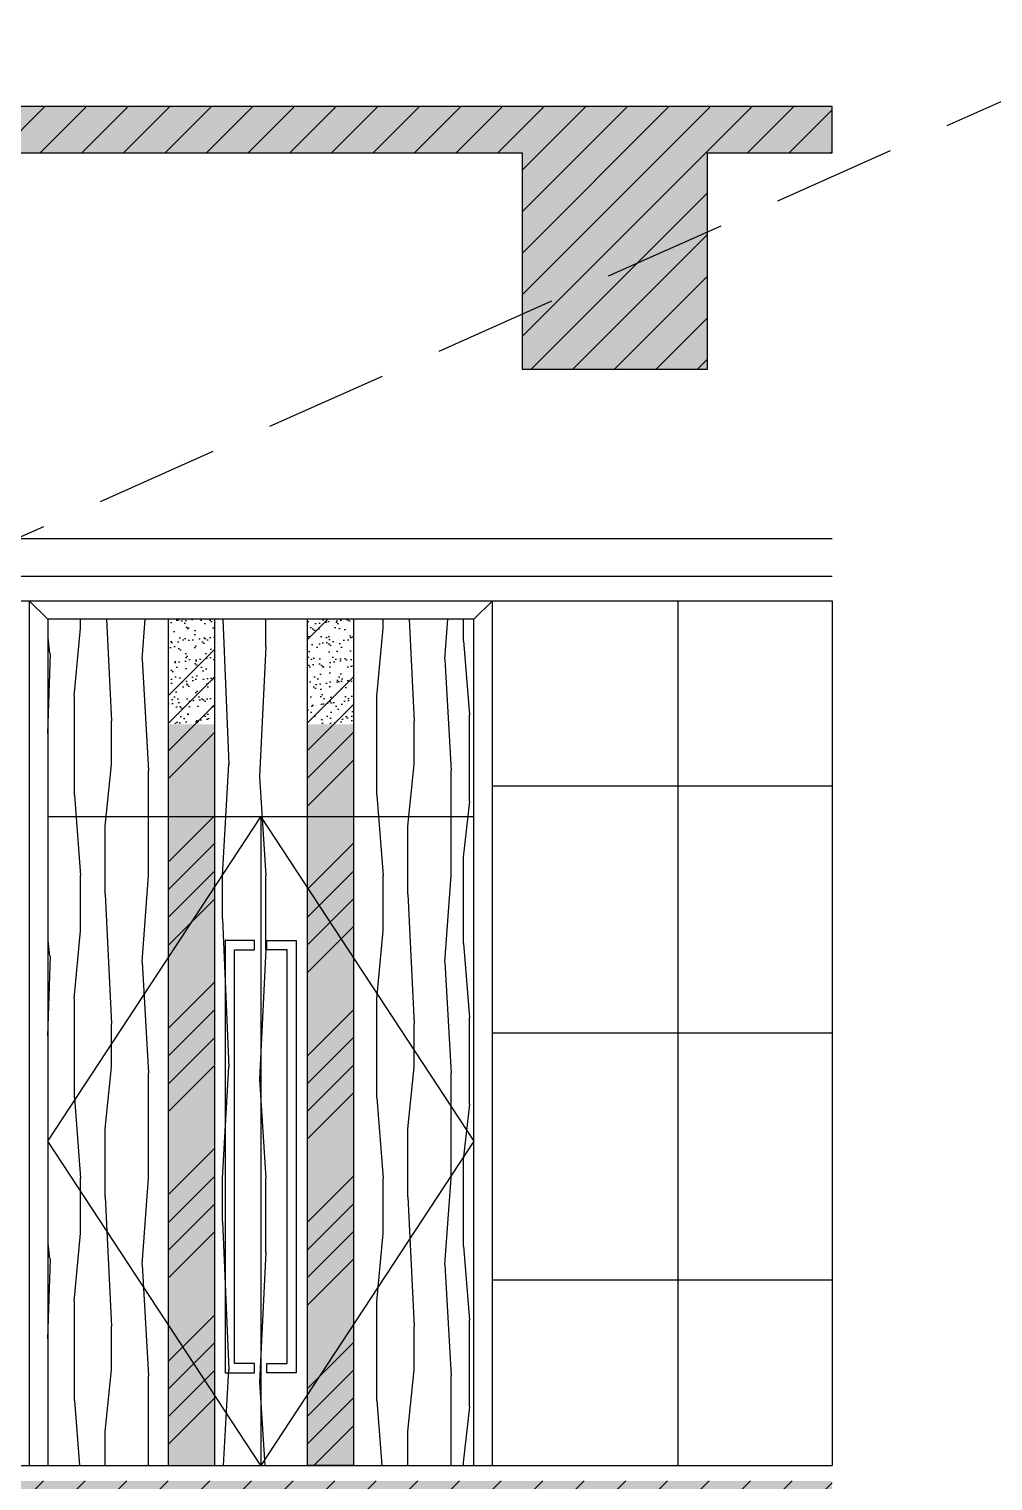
# Model space of a CAD drawing. Header units: millimetres. Extents: x 110215 to 630040, y -488650 to 141897.
# Drawn here: x 149815 to 152936, y -1815 to 2886 of the extents above; entities that cross this region are included whole.
import ezdxf
from ezdxf.xclip import XClip

# ---------------------------------------------------------------- set-up
doc = ezdxf.new("R2010")
doc.units = ezdxf.units.MM
doc.header["$LTSCALE"] = 1000
doc.header["$XCLIPFRAME"] = 0
doc.linetypes.add('_DASH', pattern=[0.6, 0.4, -0.2])
doc.linetypes.add('DOTE', pattern=[2.42, 2, -0.2, 0.02, -0.2])
for name, color, linetype in [('0-140b立面看线', 3, 'Continuous'), ('0-140c立面材料填充', 250, 'Continuous'), ('0-140d立面材料分隔', 146, 'Continuous'), ('0-140立面图剖切线', 4, 'Continuous')]:
    doc.layers.add(name, color=color, linetype=linetype)
pattern_1 = [(37.5, (481089.714, -264378.034), (-1.6000313, 48.9413237), [0, -38.608, 0, -43.18, 0, -41.275]), (7.5, (481089.714, -264378.034), (44.952328, 71.68251), [0, -20.828, 0, -34.798, 0, -13.335]), (327.5, (481058.47, -264378.034), (79.099237, 0.1437185), [0, -12.7, 0, -45.72, 0, -59.69]), (317.5, (481058.47, -264378.034), (76.355645, 22.292932), [0, -6.35, 0, -29.972, 0, -34.29])]
pattern_2 = [(45, (481089.7, -264378.03), (-269.4077, 269.4077), []), (45, (481179.5, -264378.03), (-269.4077, 269.4077), []), (45, (481269.3, -264378.03), (-269.4077, 269.4077), []), (45, (481359.12, -264378.03), (-269.4077, 269.4077), [])]

# ---------------------------------------------------------------- blocks, each defined once
blk = doc.blocks.new('dfsdsa')
h = blk.add_hatch()
h.set_pattern_fill('WD木纹1', color=250, scale=20, style=0, pattern_type=2)
h.set_pattern_definition([(90, (2478756, 95059.8), (-980, 6e-14), [140, -840]), (272.29061, (2478756, 95059.8), (980, -3e-06), [500.4, -24019.192]), (272.29061, (2478756, 96039.8), (980, -3e-06), [500.4, -24019.192]), (272.29061, (2478756, 97019.8), (980, -3e-06), [500.4, -24019.192]), (272.29061, (2478756, 97999.8), (980, -3e-06), [500.4, -24019.192]), (272.29061, (2478756, 98979.8), (980, -3e-06), [500.4, -24019.192]), (272.29061, (2478756, 99959.8), (980, -3e-06), [500.4, -24019.192]), (272.29061, (2478756, 100939.8), (980, -3e-06), [500.4, -24019.192]), (272.29061, (2478756, 101919.8), (980, -3e-06), [500.4, -24019.192]), (272.29061, (2478756, 102899.8), (980, -3e-06), [500.4, -24019.192]), (272.29061, (2478756, 103879.8), (980, -3e-06), [500.4, -24019.192]), (272.29061, (2478756, 104859.8), (980, -3e-06), [500.4, -24019.192]), (272.29061, (2478756, 105839.8), (980, -3e-06), [500.4, -24019.192]), (272.29061, (2478756, 106819.8), (980, -3e-06), [500.4, -24019.192]), (272.29061, (2478756, 107799.8), (980, -3e-06), [500.4, -24019.192]), (272.29061, (2478756, 108779.8), (980, -3e-06), [500.4, -24019.192]), (272.29061, (2478756, 109759.8), (980, -3e-06), [500.4, -24019.192]), (272.29061, (2478756, 110739.8), (980, -3e-06), [500.4, -24019.192]), (272.29061, (2478756, 111719.8), (980, -3e-06), [500.4, -24019.192]), (272.29061, (2478756, 112699.8), (980, -3e-06), [500.4, -24019.192]), (272.29061, (2478756, 113679.8), (980, -3e-06), [500.4, -24019.192]), (272.29061, (2478756, 114659.8), (980, -3e-06), [500.4, -24019.192]), (272.29061, (2478756, 115639.8), (980, -3e-06), [500.4, -24019.192]), (272.29061, (2478756, 116619.8), (980, -3e-06), [500.4, -24019.192]), (272.29061, (2478756, 117599.8), (980, -3e-06), [500.4, -24019.192]), (272.29061, (2478756, 118579.8), (980, -3e-06), [500.4, -24019.192]), (83.65981, (2478756, 94379.8), (4e-05, 8820), [181.1077, -8693.1697]), (83.65981, (2478756, 95359.8), (4e-05, 8820), [181.1077, -8693.1697]), (83.65981, (2478756, 96339.8), (4e-05, 8820), [181.1077, -8693.1697]), (83.65981, (2478756, 97319.8), (4e-05, 8820), [181.1077, -8693.1697]), (83.65981, (2478756, 98299.8), (4e-05, 8820), [181.1077, -8693.1697]), (83.65981, (2478756, 99279.8), (4e-05, 8820), [181.1077, -8693.1697]), (83.65981, (2478756, 100259.8), (4e-05, 8820), [181.1077, -8693.1697]), (83.65981, (2478756, 101239.8), (4e-05, 8820), [181.1077, -8693.1697]), (83.65981, (2478756, 102219.8), (4e-05, 8820), [181.1077, -8693.1697]), (90, (2478756, 94219.8), (-980, 6e-14), [160, -820]), (90, (2478716, 94979.8), (-980, 6e-14), [220, -760]), (274.76364, (2478716, 94979.8), (980, -5e-06), [240.832, -11559.931]), (274.76364, (2478716, 95959.8), (980, -5e-06), [240.832, -11559.931]), (274.76364, (2478716, 96939.8), (980, -5e-06), [240.832, -11559.931]), (274.76364, (2478716, 97919.8), (980, -5e-06), [240.832, -11559.931]), (274.76364, (2478716, 98899.8), (980, -5e-06), [240.832, -11559.931]), (274.76364, (2478716, 99879.8), (980, -5e-06), [240.832, -11559.931]), (274.76364, (2478716, 100859.8), (980, -5e-06), [240.832, -11559.931]), (274.76364, (2478716, 101839.8), (980, -5e-06), [240.832, -11559.931]), (274.76364, (2478716, 102819.8), (980, -5e-06), [240.832, -11559.931]), (274.76364, (2478716, 103799.8), (980, -5e-06), [240.832, -11559.931]), (274.76364, (2478716, 104779.8), (980, -5e-06), [240.832, -11559.931]), (274.76364, (2478716, 105759.8), (980, -5e-06), [240.832, -11559.931]), (90, (2478736, 94459.8), (-980, 6e-14), [280, -700]), (83.65981, (2478716, 94279.8), (4e-05, 8820), [181.1077, -8693.1697]), (83.65981, (2478716, 95259.8), (4e-05, 8820), [181.1077, -8693.1697]), (83.65981, (2478716, 96239.8), (4e-05, 8820), [181.1077, -8693.1697]), (83.65981, (2478716, 97219.8), (4e-05, 8820), [181.1077, -8693.1697]), (83.65981, (2478716, 98199.8), (4e-05, 8820), [181.1077, -8693.1697]), (83.65981, (2478716, 99179.8), (4e-05, 8820), [181.1077, -8693.1697]), (83.65981, (2478716, 100159.8), (4e-05, 8820), [181.1077, -8693.1697]), (83.65981, (2478716, 101139.8), (4e-05, 8820), [181.1077, -8693.1697]), (83.65981, (2478716, 102119.8), (4e-05, 8820), [181.1077, -8693.1697]), (90, (2478716, 94219.8), (-980, 6e-14), [60, -920]), (85.914383, (2478656, 94919.8), (6e-05, 13720), [280.7134, -13474.242]), (85.914383, (2478656, 95899.8), (6e-05, 13720), [280.7134, -13474.242]), (85.914383, (2478656, 96879.8), (6e-05, 13720), [280.7134, -13474.242]), (85.914383, (2478656, 97859.8), (6e-05, 13720), [280.7134, -13474.242]), (85.914383, (2478656, 98839.8), (6e-05, 13720), [280.7134, -13474.242]), (85.914383, (2478656, 99819.8), (6e-05, 13720), [280.7134, -13474.242]), (85.914383, (2478656, 100799.8), (6e-05, 13720), [280.7134, -13474.242]), (85.914383, (2478656, 101779.8), (6e-05, 13720), [280.7134, -13474.242]), (85.914383, (2478656, 102759.8), (6e-05, 13720), [280.7134, -13474.242]), (85.914383, (2478656, 103739.8), (6e-05, 13720), [280.7134, -13474.242]), (85.914383, (2478656, 104719.8), (6e-05, 13720), [280.7134, -13474.242]), (85.914383, (2478656, 105699.8), (6e-05, 13720), [280.7134, -13474.242]), (85.914383, (2478656, 106679.8), (6e-05, 13720), [280.7134, -13474.242]), (85.914383, (2478656, 107659.8), (6e-05, 13720), [280.7134, -13474.242]), (85.914383, (2478656, 108639.8), (6e-05, 13720), [280.7134, -13474.242]), (273.17983, (2478656, 94919.8), (980, -3e-06), [360.555, -17306.646]), (273.17983, (2478656, 95899.8), (980, -3e-06), [360.555, -17306.646]), (273.17983, (2478656, 96879.8), (980, -3e-06), [360.555, -17306.646]), (273.17983, (2478656, 97859.8), (980, -3e-06), [360.555, -17306.646]), (273.17983, (2478656, 98839.8), (980, -3e-06), [360.555, -17306.646]), (273.17983, (2478656, 99819.8), (980, -3e-06), [360.555, -17306.646]), (273.17983, (2478656, 100799.8), (980, -3e-06), [360.555, -17306.646]), (273.17983, (2478656, 101779.8), (980, -3e-06), [360.555, -17306.646]), (273.17983, (2478656, 102759.8), (980, -3e-06), [360.555, -17306.646]), (273.17983, (2478656, 103739.8), (980, -3e-06), [360.555, -17306.646]), (273.17983, (2478656, 104719.8), (980, -3e-06), [360.555, -17306.646]), (273.17983, (2478656, 105699.8), (980, -3e-06), [360.555, -17306.646]), (273.17983, (2478656, 106679.8), (980, -3e-06), [360.555, -17306.646]), (273.17983, (2478656, 107659.8), (980, -3e-06), [360.555, -17306.646]), (273.17983, (2478656, 108639.8), (980, -3e-06), [360.555, -17306.646]), (273.17983, (2478656, 109619.8), (980, -3e-06), [360.555, -17306.646]), (273.17983, (2478656, 110599.8), (980, -3e-06), [360.555, -17306.646]), (273.17983, (2478656, 111579.8), (980, -3e-06), [360.555, -17306.646]), (273.17983, (2478656, 112559.8), (980, -3e-06), [360.555, -17306.646]), (90, (2478676, 94219.8), (-980, 6e-14), [340, -640]), (87.27369, (2478856, 94779.8), (-3e-06, 20580), [420.476, -20182.844]), (87.27369, (2478856, 95759.8), (-3e-06, 20580), [420.476, -20182.844]), (87.27369, (2478856, 96739.8), (-3e-06, 20580), [420.476, -20182.844]), (87.27369, (2478856, 97719.8), (-3e-06, 20580), [420.476, -20182.844]), (87.27369, (2478856, 98699.8), (-3e-06, 20580), [420.476, -20182.844]), (87.27369, (2478856, 99679.8), (-3e-06, 20580), [420.476, -20182.844]), (87.27369, (2478856, 100659.8), (-3e-06, 20580), [420.476, -20182.844]), (87.27369, (2478856, 101639.8), (-3e-06, 20580), [420.476, -20182.844]), (87.27369, (2478856, 102619.8), (-3e-06, 20580), [420.476, -20182.844]), (87.27369, (2478856, 103599.8), (-3e-06, 20580), [420.476, -20182.844]), (87.27369, (2478856, 104579.8), (-3e-06, 20580), [420.476, -20182.844]), (87.27369, (2478856, 105559.8), (-3e-06, 20580), [420.476, -20182.844]), (87.27369, (2478856, 106539.8), (-3e-06, 20580), [420.476, -20182.844]), (87.27369, (2478856, 107519.8), (-3e-06, 20580), [420.476, -20182.844]), (87.27369, (2478856, 108499.8), (-3e-06, 20580), [420.476, -20182.844]), (87.27369, (2478856, 109479.8), (-3e-06, 20580), [420.476, -20182.844]), (87.27369, (2478856, 110459.8), (-3e-06, 20580), [420.476, -20182.844]), (87.27369, (2478856, 111439.8), (-3e-06, 20580), [420.476, -20182.844]), (87.27369, (2478856, 112419.8), (-3e-06, 20580), [420.476, -20182.844]), (87.27369, (2478856, 113399.8), (-3e-06, 20580), [420.476, -20182.844]), (87.27369, (2478856, 114379.8), (-3e-06, 20580), [420.476, -20182.844]), (90, (2478856, 94479.8), (-980, 6e-14), [300, -680]), (274.398705, (2478856, 94479.8), (980, 3e-06), [260.768, -12516.8686]), (274.398705, (2478856, 95459.8), (980, 3e-06), [260.768, -12516.8686]), (274.398705, (2478856, 96439.8), (980, 3e-06), [260.768, -12516.8686]), (274.398705, (2478856, 97419.8), (980, 3e-06), [260.768, -12516.8686]), (274.398705, (2478856, 98399.8), (980, 3e-06), [260.768, -12516.8686]), (274.398705, (2478856, 99379.8), (980, 3e-06), [260.768, -12516.8686]), (274.398705, (2478856, 100359.8), (980, 3e-06), [260.768, -12516.8686]), (274.398705, (2478856, 101339.8), (980, 3e-06), [260.768, -12516.8686]), (274.398705, (2478856, 102319.8), (980, 3e-06), [260.768, -12516.8686]), (274.398705, (2478856, 103299.8), (980, 3e-06), [260.768, -12516.8686]), (274.398705, (2478856, 104279.8), (980, 3e-06), [260.768, -12516.8686]), (274.398705, (2478856, 105259.8), (980, 3e-06), [260.768, -12516.8686]), (274.398705, (2478856, 106239.8), (980, 3e-06), [260.768, -12516.8686]), (90, (2478456, 95019.8), (-980, 6e-14), [180, -800]), (84.80557, (2478436, 94799.8), (2e-05, 10780), [220.907, -10603.5466]), (84.80557, (2478436, 95779.8), (2e-05, 10780), [220.907, -10603.5466]), (84.80557, (2478436, 96759.8), (2e-05, 10780), [220.907, -10603.5466]), (84.80557, (2478436, 97739.8), (2e-05, 10780), [220.907, -10603.5466]), (84.80557, (2478436, 98719.8), (2e-05, 10780), [220.907, -10603.5466]), (84.80557, (2478436, 99699.8), (2e-05, 10780), [220.907, -10603.5466]), (84.80557, (2478436, 100679.8), (2e-05, 10780), [220.907, -10603.5466]), (84.80557, (2478436, 101659.8), (2e-05, 10780), [220.907, -10603.5466]), (84.80557, (2478436, 102639.8), (2e-05, 10780), [220.907, -10603.5466]), (84.80557, (2478436, 103619.8), (2e-05, 10780), [220.907, -10603.5466]), (84.80557, (2478436, 104599.8), (2e-05, 10780), [220.907, -10603.5466]), (84.80557, (2478436, 105579.8), (2e-05, 10780), [220.907, -10603.5466]), (90, (2478436, 94479.8), (-980, 6e-14), [320, -660]), (274.398705, (2478436, 94479.8), (980, 3e-06), [260.768, -12516.8686]), (274.398705, (2478436, 95459.8), (980, 3e-06), [260.768, -12516.8686]), (274.398705, (2478436, 96439.8), (980, 3e-06), [260.768, -12516.8686]), (274.398705, (2478436, 97419.8), (980, 3e-06), [260.768, -12516.8686]), (274.398705, (2478436, 98399.8), (980, 3e-06), [260.768, -12516.8686]), (274.398705, (2478436, 99379.8), (980, 3e-06), [260.768, -12516.8686]), (274.398705, (2478436, 100359.8), (980, 3e-06), [260.768, -12516.8686]), (274.398705, (2478436, 101339.8), (980, 3e-06), [260.768, -12516.8686]), (274.398705, (2478436, 102319.8), (980, 3e-06), [260.768, -12516.8686]), (274.398705, (2478436, 103299.8), (980, 3e-06), [260.768, -12516.8686]), (274.398705, (2478436, 104279.8), (980, 3e-06), [260.768, -12516.8686]), (274.398705, (2478436, 105259.8), (980, 3e-06), [260.768, -12516.8686]), (274.398705, (2478436, 106239.8), (980, 3e-06), [260.768, -12516.8686]), (90, (2478916, 95059.8), (-980, 6e-14), [140, -840]), (272.385944, (2478916, 95059.8), (980, -6e-06), [480.416, -23059.991]), (272.385944, (2478916, 96039.8), (980, -6e-06), [480.416, -23059.991]), (272.385944, (2478916, 97019.8), (980, -6e-06), [480.416, -23059.991]), (272.385944, (2478916, 97999.8), (980, -6e-06), [480.416, -23059.991]), (272.385944, (2478916, 98979.8), (980, -6e-06), [480.416, -23059.991]), (272.385944, (2478916, 99959.8), (980, -6e-06), [480.416, -23059.991]), (272.385944, (2478916, 100939.8), (980, -6e-06), [480.416, -23059.991]), (272.385944, (2478916, 101919.8), (980, -6e-06), [480.416, -23059.991]), (272.385944, (2478916, 102899.8), (980, -6e-06), [480.416, -23059.991]), (272.385944, (2478916, 103879.8), (980, -6e-06), [480.416, -23059.991]), (272.385944, (2478916, 104859.8), (980, -6e-06), [480.416, -23059.991]), (272.385944, (2478916, 105839.8), (980, -6e-06), [480.416, -23059.991]), (272.385944, (2478916, 106819.8), (980, -6e-06), [480.416, -23059.991]), (272.385944, (2478916, 107799.8), (980, -6e-06), [480.416, -23059.991]), (272.385944, (2478916, 108779.8), (980, -6e-06), [480.416, -23059.991]), (272.385944, (2478916, 109759.8), (980, -6e-06), [480.416, -23059.991]), (272.385944, (2478916, 110739.8), (980, -6e-06), [480.416, -23059.991]), (272.385944, (2478916, 111719.8), (980, -6e-06), [480.416, -23059.991]), (272.385944, (2478916, 112699.8), (980, -6e-06), [480.416, -23059.991]), (272.385944, (2478916, 113679.8), (980, -6e-06), [480.416, -23059.991]), (272.385944, (2478916, 114659.8), (980, -6e-06), [480.416, -23059.991]), (272.385944, (2478916, 115639.8), (980, -6e-06), [480.416, -23059.991]), (272.385944, (2478916, 116619.8), (980, -6e-06), [480.416, -23059.991]), (272.385944, (2478916, 117599.8), (980, -6e-06), [480.416, -23059.991]), (272.385944, (2478916, 118579.8), (980, -6e-06), [480.416, -23059.991]), (86.82017, (2478916, 94219.8), (-3e-05, 17640), [360.555, -17306.646]), (86.82017, (2478916, 95199.8), (-3e-05, 17640), [360.555, -17306.646]), (86.82017, (2478916, 96179.8), (-3e-05, 17640), [360.555, -17306.646]), (86.82017, (2478916, 97159.8), (-3e-05, 17640), [360.555, -17306.646]), (86.82017, (2478916, 98139.8), (-3e-05, 17640), [360.555, -17306.646]), (86.82017, (2478916, 99119.8), (-3e-05, 17640), [360.555, -17306.646]), (86.82017, (2478916, 100099.8), (-3e-05, 17640), [360.555, -17306.646]), (86.82017, (2478916, 101079.8), (-3e-05, 17640), [360.555, -17306.646]), (86.82017, (2478916, 102059.8), (-3e-05, 17640), [360.555, -17306.646]), (86.82017, (2478916, 103039.8), (-3e-05, 17640), [360.555, -17306.646]), (86.82017, (2478916, 104019.8), (-3e-05, 17640), [360.555, -17306.646]), (86.82017, (2478916, 104999.8), (-3e-05, 17640), [360.555, -17306.646]), (86.82017, (2478916, 105979.8), (-3e-05, 17640), [360.555, -17306.646]), (86.82017, (2478916, 106959.8), (-3e-05, 17640), [360.555, -17306.646]), (86.82017, (2478916, 107939.8), (-3e-05, 17640), [360.555, -17306.646]), (86.82017, (2478916, 108919.8), (-3e-05, 17640), [360.555, -17306.646]), (86.82017, (2478916, 109899.8), (-3e-05, 17640), [360.555, -17306.646]), (86.82017, (2478916, 110879.8), (-3e-05, 17640), [360.555, -17306.646]), (86.82017, (2478916, 111859.8), (-3e-05, 17640), [360.555, -17306.646]), (90, (2479056, 94959.8), (-980, 6e-14), [240, -740]), (87.27369, (2479036, 94539.8), (-3e-06, 20580), [420.476, -20182.844]), (87.27369, (2479036, 95519.8), (-3e-06, 20580), [420.476, -20182.844]), (87.27369, (2479036, 96499.8), (-3e-06, 20580), [420.476, -20182.844]), (87.27369, (2479036, 97479.8), (-3e-06, 20580), [420.476, -20182.844]), (87.27369, (2479036, 98459.8), (-3e-06, 20580), [420.476, -20182.844]), (87.27369, (2479036, 99439.8), (-3e-06, 20580), [420.476, -20182.844]), (87.27369, (2479036, 100419.8), (-3e-06, 20580), [420.476, -20182.844]), (87.27369, (2479036, 101399.8), (-3e-06, 20580), [420.476, -20182.844]), (87.27369, (2479036, 102379.8), (-3e-06, 20580), [420.476, -20182.844]), (87.27369, (2479036, 103359.8), (-3e-06, 20580), [420.476, -20182.844]), (87.27369, (2479036, 104339.8), (-3e-06, 20580), [420.476, -20182.844]), (87.27369, (2479036, 105319.8), (-3e-06, 20580), [420.476, -20182.844]), (87.27369, (2479036, 106299.8), (-3e-06, 20580), [420.476, -20182.844]), (87.27369, (2479036, 107279.8), (-3e-06, 20580), [420.476, -20182.844]), (87.27369, (2479036, 108259.8), (-3e-06, 20580), [420.476, -20182.844]), (87.27369, (2479036, 109239.8), (-3e-06, 20580), [420.476, -20182.844]), (87.27369, (2479036, 110219.8), (-3e-06, 20580), [420.476, -20182.844]), (87.27369, (2479036, 111199.8), (-3e-06, 20580), [420.476, -20182.844]), (87.27369, (2479036, 112179.8), (-3e-06, 20580), [420.476, -20182.844]), (87.27369, (2479036, 113159.8), (-3e-06, 20580), [420.476, -20182.844]), (87.27369, (2479036, 114139.8), (-3e-06, 20580), [420.476, -20182.844]), (273.576334, (2479036, 94539.8), (980, -6e-06), [320.6244, -15389.971]), (273.576334, (2479036, 95519.8), (980, -6e-06), [320.6244, -15389.971]), (273.576334, (2479036, 96499.8), (980, -6e-06), [320.6244, -15389.971]), (273.576334, (2479036, 97479.8), (980, -6e-06), [320.6244, -15389.971]), (273.576334, (2479036, 98459.8), (980, -6e-06), [320.6244, -15389.971]), (273.576334, (2479036, 99439.8), (980, -6e-06), [320.6244, -15389.971]), (273.576334, (2479036, 100419.8), (980, -6e-06), [320.6244, -15389.971]), (273.576334, (2479036, 101399.8), (980, -6e-06), [320.6244, -15389.971]), (273.576334, (2479036, 102379.8), (980, -6e-06), [320.6244, -15389.971]), (273.576334, (2479036, 103359.8), (980, -6e-06), [320.6244, -15389.971]), (273.576334, (2479036, 104339.8), (980, -6e-06), [320.6244, -15389.971]), (273.576334, (2479036, 105319.8), (980, -6e-06), [320.6244, -15389.971]), (273.576334, (2479036, 106299.8), (980, -6e-06), [320.6244, -15389.971]), (273.576334, (2479036, 107279.8), (980, -6e-06), [320.6244, -15389.971]), (273.576334, (2479036, 108259.8), (980, -6e-06), [320.6244, -15389.971]), (273.576334, (2479036, 109239.8), (980, -6e-06), [320.6244, -15389.971]), (90, (2478336, 95099.8), (-980, 6e-14), [100, -880]), (277.125016, (2478336, 95099.8), (980, -6e-06), [161.245, -7739.7674]), (277.125016, (2478336, 96079.8), (980, -6e-06), [161.245, -7739.7674]), (277.125016, (2478336, 97059.8), (980, -6e-06), [161.245, -7739.7674]), (277.125016, (2478336, 98039.8), (980, -6e-06), [161.245, -7739.7674]), (277.125016, (2478336, 99019.8), (980, -6e-06), [161.245, -7739.7674]), (277.125016, (2478336, 99999.8), (980, -6e-06), [161.245, -7739.7674]), (277.125016, (2478336, 100979.8), (980, -6e-06), [161.245, -7739.7674]), (277.125016, (2478336, 101959.8), (980, -6e-06), [161.245, -7739.7674]), (277.125016, (2478336, 102939.8), (980, -6e-06), [161.245, -7739.7674]), (88.09085, (2478336, 94339.8), (-0.0002, 29400), [600.333, -28815.996]), (88.09085, (2478336, 95319.8), (-0.0002, 29400), [600.333, -28815.996]), (88.09085, (2478336, 96299.8), (-0.0002, 29400), [600.333, -28815.996]), (88.09085, (2478336, 97279.8), (-0.0002, 29400), [600.333, -28815.996]), (88.09085, (2478336, 98259.8), (-0.0002, 29400), [600.333, -28815.996]), (88.09085, (2478336, 99239.8), (-0.0002, 29400), [600.333, -28815.996]), (88.09085, (2478336, 100219.8), (-0.0002, 29400), [600.333, -28815.996]), (88.09085, (2478336, 101199.8), (-0.0002, 29400), [600.333, -28815.996]), (88.09085, (2478336, 102179.8), (-0.0002, 29400), [600.333, -28815.996]), (88.09085, (2478336, 103159.8), (-0.0002, 29400), [600.333, -28815.996]), (88.09085, (2478336, 104139.8), (-0.0002, 29400), [600.333, -28815.996]), (88.09085, (2478336, 105119.8), (-0.0002, 29400), [600.333, -28815.996]), (88.09085, (2478336, 106099.8), (-0.0002, 29400), [600.333, -28815.996]), (88.09085, (2478336, 107079.8), (-0.0002, 29400), [600.333, -28815.996]), (88.09085, (2478336, 108059.8), (-0.0002, 29400), [600.333, -28815.996]), (88.09085, (2478336, 109039.8), (-0.0002, 29400), [600.333, -28815.996]), (88.09085, (2478336, 110019.8), (-0.0002, 29400), [600.333, -28815.996]), (88.09085, (2478336, 110999.8), (-0.0002, 29400), [600.333, -28815.996]), (88.09085, (2478336, 111979.8), (-0.0002, 29400), [600.333, -28815.996]), (88.09085, (2478336, 112959.8), (-0.0002, 29400), [600.333, -28815.996]), (88.09085, (2478336, 113939.8), (-0.0002, 29400), [600.333, -28815.996]), (88.09085, (2478336, 114919.8), (-0.0002, 29400), [600.333, -28815.996]), (88.09085, (2478336, 115899.8), (-0.0002, 29400), [600.333, -28815.996]), (88.09085, (2478336, 116879.8), (-0.0002, 29400), [600.333, -28815.996]), (88.09085, (2478336, 117859.8), (-0.0002, 29400), [600.333, -28815.996]), (88.09085, (2478336, 118839.8), (-0.0002, 29400), [600.333, -28815.996]), (88.09085, (2478336, 119819.8), (-0.0002, 29400), [600.333, -28815.996]), (88.09085, (2478336, 120799.8), (-0.0002, 29400), [600.333, -28815.996]), (88.09085, (2478336, 121779.8), (-0.0002, 29400), [600.333, -28815.996]), (88.09085, (2478336, 122759.8), (-0.0002, 29400), [600.333, -28815.996]), (90, (2478336, 94219.8), (-980, 6e-14), [120, -860]), (85.914383, (2479256, 94919.8), (6e-05, 13720), [280.7134, -13474.242]), (85.914383, (2479256, 95899.8), (6e-05, 13720), [280.7134, -13474.242]), (85.914383, (2479256, 96879.8), (6e-05, 13720), [280.7134, -13474.242]), (85.914383, (2479256, 97859.8), (6e-05, 13720), [280.7134, -13474.242]), (85.914383, (2479256, 98839.8), (6e-05, 13720), [280.7134, -13474.242]), (85.914383, (2479256, 99819.8), (6e-05, 13720), [280.7134, -13474.242]), (85.914383, (2479256, 100799.8), (6e-05, 13720), [280.7134, -13474.242]), (85.914383, (2479256, 101779.8), (6e-05, 13720), [280.7134, -13474.242]), (85.914383, (2479256, 102759.8), (6e-05, 13720), [280.7134, -13474.242]), (85.914383, (2479256, 103739.8), (6e-05, 13720), [280.7134, -13474.242]), (85.914383, (2479256, 104719.8), (6e-05, 13720), [280.7134, -13474.242]), (85.914383, (2479256, 105699.8), (6e-05, 13720), [280.7134, -13474.242]), (85.914383, (2479256, 106679.8), (6e-05, 13720), [280.7134, -13474.242]), (85.914383, (2479256, 107659.8), (6e-05, 13720), [280.7134, -13474.242]), (85.914383, (2479256, 108639.8), (6e-05, 13720), [280.7134, -13474.242]), (90, (2479256, 94699.8), (-980, 6e-14), [220, -760]), (272.385944, (2479256, 94699.8), (980, -6e-06), [480.416, -23059.991]), (272.385944, (2479256, 95679.8), (980, -6e-06), [480.416, -23059.991]), (272.385944, (2479256, 96659.8), (980, -6e-06), [480.416, -23059.991]), (272.385944, (2479256, 97639.8), (980, -6e-06), [480.416, -23059.991]), (272.385944, (2479256, 98619.8), (980, -6e-06), [480.416, -23059.991]), (272.385944, (2479256, 99599.8), (980, -6e-06), [480.416, -23059.991]), (272.385944, (2479256, 100579.8), (980, -6e-06), [480.416, -23059.991]), (272.385944, (2479256, 101559.8), (980, -6e-06), [480.416, -23059.991]), (272.385944, (2479256, 102539.8), (980, -6e-06), [480.416, -23059.991]), (272.385944, (2479256, 103519.8), (980, -6e-06), [480.416, -23059.991]), (272.385944, (2479256, 104499.8), (980, -6e-06), [480.416, -23059.991]), (272.385944, (2479256, 105479.8), (980, -6e-06), [480.416, -23059.991]), (272.385944, (2479256, 106459.8), (980, -6e-06), [480.416, -23059.991]), (272.385944, (2479256, 107439.8), (980, -6e-06), [480.416, -23059.991]), (272.385944, (2479256, 108419.8), (980, -6e-06), [480.416, -23059.991]), (272.385944, (2479256, 109399.8), (980, -6e-06), [480.416, -23059.991]), (272.385944, (2479256, 110379.8), (980, -6e-06), [480.416, -23059.991]), (272.385944, (2479256, 111359.8), (980, -6e-06), [480.416, -23059.991]), (272.385944, (2479256, 112339.8), (980, -6e-06), [480.416, -23059.991]), (272.385944, (2479256, 113319.8), (980, -6e-06), [480.416, -23059.991]), (272.385944, (2479256, 114299.8), (980, -6e-06), [480.416, -23059.991]), (272.385944, (2479256, 115279.8), (980, -6e-06), [480.416, -23059.991]), (272.385944, (2479256, 116259.8), (980, -6e-06), [480.416, -23059.991]), (272.385944, (2479256, 117239.8), (980, -6e-06), [480.416, -23059.991]), (272.385944, (2479256, 118219.8), (980, -6e-06), [480.416, -23059.991]), (272.385944, (2479196, 95199.8), (980, -6e-06), [480.416, -23059.991]), (272.385944, (2479196, 96179.8), (980, -6e-06), [480.416, -23059.991]), (272.385944, (2479196, 97159.8), (980, -6e-06), [480.416, -23059.991]), (272.385944, (2479196, 98139.8), (980, -6e-06), [480.416, -23059.991]), (272.385944, (2479196, 99119.8), (980, -6e-06), [480.416, -23059.991]), (272.385944, (2479196, 100099.8), (980, -6e-06), [480.416, -23059.991]), (272.385944, (2479196, 101079.8), (980, -6e-06), [480.416, -23059.991]), (272.385944, (2479196, 102059.8), (980, -6e-06), [480.416, -23059.991]), (272.385944, (2479196, 103039.8), (980, -6e-06), [480.416, -23059.991]), (272.385944, (2479196, 104019.8), (980, -6e-06), [480.416, -23059.991]), (272.385944, (2479196, 104999.8), (980, -6e-06), [480.416, -23059.991]), (272.385944, (2479196, 105979.8), (980, -6e-06), [480.416, -23059.991]), (272.385944, (2479196, 106959.8), (980, -6e-06), [480.416, -23059.991]), (272.385944, (2479196, 107939.8), (980, -6e-06), [480.416, -23059.991]), (272.385944, (2479196, 108919.8), (980, -6e-06), [480.416, -23059.991]), (272.385944, (2479196, 109899.8), (980, -6e-06), [480.416, -23059.991]), (272.385944, (2479196, 110879.8), (980, -6e-06), [480.416, -23059.991]), (272.385944, (2479196, 111859.8), (980, -6e-06), [480.416, -23059.991]), (272.385944, (2479196, 112839.8), (980, -6e-06), [480.416, -23059.991]), (272.385944, (2479196, 113819.8), (980, -6e-06), [480.416, -23059.991]), (272.385944, (2479196, 114799.8), (980, -6e-06), [480.416, -23059.991]), (272.385944, (2479196, 115779.8), (980, -6e-06), [480.416, -23059.991]), (272.385944, (2479196, 116759.8), (980, -6e-06), [480.416, -23059.991]), (272.385944, (2479196, 117739.8), (980, -6e-06), [480.416, -23059.991]), (272.385944, (2479196, 118719.8), (980, -6e-06), [480.416, -23059.991]), (90, (2479216, 94479.8), (-980, 6e-14), [240, -740]), (84.289407, (2479196, 94279.8), (-2e-05, 9800), [200.9975, -9647.8806]), (84.289407, (2479196, 95259.8), (-2e-05, 9800), [200.9975, -9647.8806]), (84.289407, (2479196, 96239.8), (-2e-05, 9800), [200.9975, -9647.8806]), (84.289407, (2479196, 97219.8), (-2e-05, 9800), [200.9975, -9647.8806]), (84.289407, (2479196, 98199.8), (-2e-05, 9800), [200.9975, -9647.8806]), (84.289407, (2479196, 99179.8), (-2e-05, 9800), [200.9975, -9647.8806]), (84.289407, (2479196, 100159.8), (-2e-05, 9800), [200.9975, -9647.8806]), (84.289407, (2479196, 101139.8), (-2e-05, 9800), [200.9975, -9647.8806]), (84.289407, (2479196, 102119.8), (-2e-05, 9800), [200.9975, -9647.8806]), (84.289407, (2479196, 103099.8), (-2e-05, 9800), [200.9975, -9647.8806]), (84.289407, (2479196, 104079.8), (-2e-05, 9800), [200.9975, -9647.8806]), (90, (2479196, 94219.8), (-980, 6e-14), [60, -920]), (90, (2478536, 95139.8), (-980, 6e-14), [60, -920]), (272.72631, (2478536, 95139.8), (980, 7e-06), [420.476, -20182.844]), (272.72631, (2478536, 96119.8), (980, 7e-06), [420.476, -20182.844]), (272.72631, (2478536, 97099.8), (980, 7e-06), [420.476, -20182.844]), (272.72631, (2478536, 98079.8), (980, 7e-06), [420.476, -20182.844]), (272.72631, (2478536, 99059.8), (980, 7e-06), [420.476, -20182.844]), (272.72631, (2478536, 100039.8), (980, 7e-06), [420.476, -20182.844]), (272.72631, (2478536, 101019.8), (980, 7e-06), [420.476, -20182.844]), (272.72631, (2478536, 101999.8), (980, 7e-06), [420.476, -20182.844]), (272.72631, (2478536, 102979.8), (980, 7e-06), [420.476, -20182.844]), (272.72631, (2478536, 103959.8), (980, 7e-06), [420.476, -20182.844]), (272.72631, (2478536, 104939.8), (980, 7e-06), [420.476, -20182.844]), (272.72631, (2478536, 105919.8), (980, 7e-06), [420.476, -20182.844]), (272.72631, (2478536, 106899.8), (980, 7e-06), [420.476, -20182.844]), (272.72631, (2478536, 107879.8), (980, 7e-06), [420.476, -20182.844]), (272.72631, (2478536, 108859.8), (980, 7e-06), [420.476, -20182.844]), (272.72631, (2478536, 109839.8), (980, 7e-06), [420.476, -20182.844]), (272.72631, (2478536, 110819.8), (980, 7e-06), [420.476, -20182.844]), (272.72631, (2478536, 111799.8), (980, 7e-06), [420.476, -20182.844]), (272.72631, (2478536, 112779.8), (980, 7e-06), [420.476, -20182.844]), (272.72631, (2478536, 113759.8), (980, 7e-06), [420.476, -20182.844]), (272.72631, (2478536, 114739.8), (980, 7e-06), [420.476, -20182.844]), (90, (2478556, 94579.8), (-980, 6e-14), [140, -840]), (84.289407, (2478536, 94379.8), (-2e-05, 9800), [200.9975, -9647.8806]), (84.289407, (2478536, 95359.8), (-2e-05, 9800), [200.9975, -9647.8806]), (84.289407, (2478536, 96339.8), (-2e-05, 9800), [200.9975, -9647.8806]), (84.289407, (2478536, 97319.8), (-2e-05, 9800), [200.9975, -9647.8806]), (84.289407, (2478536, 98299.8), (-2e-05, 9800), [200.9975, -9647.8806]), (84.289407, (2478536, 99279.8), (-2e-05, 9800), [200.9975, -9647.8806]), (84.289407, (2478536, 100259.8), (-2e-05, 9800), [200.9975, -9647.8806]), (84.289407, (2478536, 101239.8), (-2e-05, 9800), [200.9975, -9647.8806]), (84.289407, (2478536, 102219.8), (-2e-05, 9800), [200.9975, -9647.8806]), (84.289407, (2478536, 103199.8), (-2e-05, 9800), [200.9975, -9647.8806]), (84.289407, (2478536, 104179.8), (-2e-05, 9800), [200.9975, -9647.8806]), (90, (2478536, 94219.8), (-980, 6e-14), [160, -820])])
h.paths.add_polyline_path([(174677.1, 9868.7), (174527.1, 9868.7), (174527.1, 7468.7), (174677.1, 7468.7)])
h.paths.add_polyline_path([(174827.1, 9868.7), (174677.1, 9868.7), (174677.1, 7468.7), (174827.1, 7468.7)])
h.paths.add_polyline_path([(173987.1, 9868.7), (173987.1, 7468.7), (174347.1, 7468.7), (174347.1, 9868.7)])
h.paths.add_polyline_path([(175367.1, 7468.7), (175367.1, 9868.7), (175007.1, 9868.7), (175007.1, 7468.7)])
h.paths.add_polyline_path([(175367.1, 10208.7), (175007.1, 10208.7), (175007.1, 9868.7), (175367.1, 9868.7)])
h.paths.add_polyline_path([(174827.1, 10208.7), (174527.1, 10208.7), (174527.1, 9868.7), (174827.1, 9868.7)])
h.paths.add_polyline_path([(174347.1, 10208.7), (173987.1, 10208.7), (173987.1, 9868.7), (174347.1, 9868.7)])
h = blk.add_hatch()
h.set_pattern_fill('AR-SAND', color=8, style=0)
h.set_pattern_definition(pattern_1)
h.paths.add_polyline_path([(174977.1, 10208.7), (174827.1, 10208.7), (174827.1, 9868.7), (174977.1, 9868.7)])
h.paths.add_polyline_path([(174527.1, 10208.7), (174377.1, 10208.7), (174377.1, 9868.7), (174527.1, 9868.7)])
h = blk.add_hatch()
h.set_pattern_fill('ANSI34', color=8, scale=20, style=0)
h.set_pattern_definition(pattern_2)
h.paths.add_polyline_path([(174977.1, 10208.7), (174827.1, 10208.7), (174827.1, 9868.7), (174977.1, 9868.7)])
h.paths.add_polyline_path([(174527.1, 10208.7), (174377.1, 10208.7), (174377.1, 9868.7), (174527.1, 9868.7)])
h = blk.add_hatch()
h.set_pattern_fill('ANSI34', color=8, scale=20, style=0)
h.set_pattern_definition(pattern_2)
h.paths.add_polyline_path([(174377.1, 9868.7), (174377.1, 7468.7), (174527.1, 7468.7), (174527.1, 9868.7)])
h.paths.add_polyline_path([(174977.1, 7468.7), (174977.1, 9868.7), (174827.1, 9868.7), (174827.1, 7468.7)])
h = blk.add_hatch()
h.set_pattern_fill('AR-SAND', color=8, style=0)
h.set_pattern_definition(pattern_1)
h.paths.add_polyline_path([(174377.1, 9868.7), (174377.1, 7468.7), (174527.1, 7468.7), (174527.1, 9868.7)])
h.paths.add_polyline_path([(174977.1, 7468.7), (174977.1, 9868.7), (174827.1, 9868.7), (174827.1, 7468.7)])
at = {"color": 8}
for p, q in [((173987.1, 10208.7), (173927.1, 10268.7)), ((175367.1, 10208.7), (175427.1, 10268.7))]:
    blk.add_line(p, q, dxfattribs=at)
at = {"color": 4}
for p, q in [((174377.1, 7468.7), (174527.1, 7468.7)), ((174977.1, 7468.7), (174827.1, 7468.7))]:
    blk.add_line(p, q, dxfattribs=at)
at = {"color": 8, "linetype": 'DOTE', "ltscale": 200}
blk.add_lwpolyline([(174677.1, 9568.7), (175367.1, 8518.7), (174677.1, 7468.7), (173987.1, 8518.7), (174677.1, 9568.7)], dxfattribs=at)
at = {"color": 1}
for points in [[(174657.1, 9138.7), (174657.1, 9168.7), (174562.1, 9168.7), (174562.1, 7768.7), (174657.1, 7768.7), (174657.1, 7798.7), (174592.1, 7798.7), (174592.1, 9138.7), (174657.1, 9138.7)], [(174697.1, 9138.7), (174697.1, 9168.7), (174792.1, 9168.7), (174792.1, 7768.7), (174697.1, 7768.7), (174697.1, 7798.7), (174762.1, 7798.7), (174762.1, 9138.7), (174697.1, 9138.7)]]:
    blk.add_lwpolyline(points, dxfattribs=at)
at = {"layer": '0-140d立面材料分隔'}
for p, q in [((173927.1, 10268.7), (175427.1, 10268.7)), ((173927.1, 10268.7), (173927.1, 7468.7)), ((175427.1, 7468.7), (175427.1, 10268.7)), ((173987.1, 10208.7), (173987.1, 7468.7)), ((175367.1, 10208.7), (173987.1, 10208.7)), ((174377.1, 10208.7), (174377.1, 7468.7)), ((174527.1, 10208.7), (174527.1, 7468.7)), ((174827.1, 10208.7), (174827.1, 7468.7)), ((174977.1, 10208.7), (174977.1, 7468.7)), ((175367.1, 7468.7), (175367.1, 10208.7)), ((175367.1, 9568.7), (173987.1, 9568.7)), ((174677.1, 9568.7), (174677.1, 7468.7))]:
    blk.add_line(p, q, dxfattribs=at)
blk = doc.blocks.new('sdfcsfsdfs')
h = blk.add_hatch()
h.set_pattern_fill('ANSI31', color=250, scale=30)
h.paths.add_polyline_path([(156354.2, 11868.7), (156354.2, 11718.7), (156554.2, 11718.7), (157551.1, 11718.7), (157551.1, 11018.7), (158013.6, 11018.7), (158013.6, 11145.5), (158013.6, 11718.7), (167984.6, 11718.7), (167984.6, 11018.7), (168441.9, 11018.7), (168441.9, 11718.7), (172853.9, 11718.7), (172853.9, 11018.7), (173453.9, 11018.7), (173453.9, 11718.7), (177303.9, 11718.7), (177303.9, 11018.7), (177903.9, 11018.7), (177903.9, 11718.7), (180555.6, 11718.7), (180555.6, 11018.7), (181155.6, 11018.7), (181155.6, 11718.7), (182255.3, 11718.7), (182255.3, 11018.7), (182755.3, 11018.7), (182755.3, 11718.7), (184345.9, 11718.7), (184345.9, 11018.7), (184845.9, 11018.7), (184845.9, 11718.7), (187805.6, 11718.7), (187805.6, 11018.7), (188305.6, 11018.7), (188305.6, 11718.7), (191989.2, 11718.7), (191989.2, 11018.7), (192624.6, 11018.7), (192624.6, 11718.7), (195356.1, 11718.7), (195356.1, 11018.7), (195969.8, 11018.7), (195969.8, 11718.7), (199435.1, 11718.7), (199435.1, 11018.7), (200035.1, 11018.7), (200035.1, 11718.7), (203883.4, 11718.7), (203883.4, 11018.7), (204483.4, 11018.7), (204483.4, 11718.7), (207985.2, 11718.7), (207985.2, 11018.7), (208585.2, 11018.7), (208585.2, 11718.7), (210541.5, 11718.7), (210541.5, 11018.7), (211138.6, 11018.7), (211138.6, 11718.7), (213935.2, 11718.7), (213935.2, 11018.7), (214535.2, 11018.7), (214535.2, 11718.7), (217337.1, 11718.7), (217337.1, 11018.7), (217835.1, 11018.7), (217835.1, 11718.7), (220184.8, 11718.7), (220184.8, 11018.7), (220784.8, 11018.7), (220784.8, 11718.7), (224165.6, 11718.7), (224165.6, 11018.7), (224765.5, 11018.7), (224765.5, 11718.7), (226905.6, 11718.7), (226905.6, 11018.7), (227405.6, 11018.7), (227405.6, 11718.7), (229705.6, 11718.7), (229705.6, 11018.7), (230205.6, 11018.7), (230205.6, 11718.7), (231983.4, 11718.7), (231983.4, 11018.7), (232583.4, 11018.7), (232583.4, 11718.7), (232987.1, 11718.7), (232987.1, 11868.7)])
h.paths.add_polyline_path([(232987.1, 7418.7), (156354.2, 7418.7), (156354.2, 7268.7), (232987.1, 7268.7)])
at = {"layer": '0-140c立面材料填充'}
h = blk.add_hatch(dxfattribs=at)
h.set_pattern_fill('AR-CONC', color=256)
h.paths.add_polyline_path([(232987.1, 7418.7), (156354.2, 7418.7), (156354.2, 7268.7), (232987.1, 7268.7)])
h.paths.add_polyline_path([(156354.2, 11868.7), (156354.2, 11718.7), (156554.2, 11718.7), (157551.1, 11718.7), (157551.1, 11018.7), (158013.6, 11018.7), (158013.6, 11145.5), (158013.6, 11718.7), (167984.6, 11718.7), (167984.6, 11018.7), (168441.9, 11018.7), (168441.9, 11718.7), (172853.9, 11718.7), (172853.9, 11018.7), (173453.9, 11018.7), (173453.9, 11718.7), (177303.9, 11718.7), (177303.9, 11018.7), (177903.9, 11018.7), (177903.9, 11718.7), (180555.6, 11718.7), (180555.6, 11018.7), (181155.6, 11018.7), (181155.6, 11718.7), (182255.3, 11718.7), (182255.3, 11018.7), (182755.3, 11018.7), (182755.3, 11718.7), (184345.9, 11718.7), (184345.9, 11018.7), (184845.9, 11018.7), (184845.9, 11718.7), (187805.6, 11718.7), (187805.6, 11018.7), (188305.6, 11018.7), (188305.6, 11718.7), (191989.2, 11718.7), (191989.2, 11018.7), (192624.6, 11018.7), (192624.6, 11718.7), (195356.1, 11718.7), (195356.1, 11018.7), (195969.8, 11018.7), (195969.8, 11718.7), (199435.1, 11718.7), (199435.1, 11018.7), (200035.1, 11018.7), (200035.1, 11718.7), (203883.4, 11718.7), (203883.4, 11018.7), (204483.4, 11018.7), (204483.4, 11718.7), (207985.2, 11718.7), (207985.2, 11018.7), (208585.2, 11018.7), (208585.2, 11718.7), (210541.5, 11718.7), (210541.5, 11018.7), (211138.6, 11018.7), (211138.6, 11718.7), (213935.2, 11718.7), (213935.2, 11018.7), (214535.2, 11018.7), (214535.2, 11718.7), (217337.1, 11718.7), (217337.1, 11018.7), (217835.1, 11018.7), (217835.1, 11718.7), (220184.8, 11718.7), (220184.8, 11018.7), (220784.8, 11018.7), (220784.8, 11718.7), (224165.6, 11718.7), (224165.6, 11018.7), (224765.5, 11018.7), (224765.5, 11718.7), (226905.6, 11718.7), (226905.6, 11018.7), (227405.6, 11018.7), (227405.6, 11718.7), (229705.6, 11718.7), (229705.6, 11018.7), (230205.6, 11018.7), (230205.6, 11718.7), (231983.4, 11718.7), (231983.4, 11018.7), (232583.4, 11018.7), (232583.4, 11718.7), (232987.1, 11718.7), (232987.1, 11868.7)])
blk.add_lwpolyline([(204483.4, 11718.7), (207985.2, 11718.7), (207985.2, 11018.7), (208585.2, 11018.7), (208585.2, 11718.7), (210541.5, 11718.7), (210541.5, 11018.7), (211138.6, 11018.7), (211138.6, 11718.7), (213935.2, 11718.7), (213935.2, 11018.7), (214535.2, 11018.7), (214535.2, 11718.7), (217337.1, 11718.7), (217337.1, 11018.7), (217835.1, 11018.7), (217835.1, 11718.7), (220184.8, 11718.7), (220184.8, 11018.7), (220784.8, 11018.7), (220784.8, 11718.7), (224165.6, 11718.7), (224165.6, 11018.7), (224765.5, 11018.7), (224765.5, 11718.7), (226905.6, 11718.7), (226905.6, 11018.7), (227405.6, 11018.7), (227405.6, 11718.7), (229705.6, 11718.7), (229705.6, 11018.7), (230205.6, 11018.7), (230205.6, 11718.7), (231983.4, 11718.7), (231983.4, 11018.7), (232583.4, 11018.7), (232583.4, 11718.7), (232987.1, 11718.7), (232987.1, 11868.7), (156354.2, 11868.7)])
at = {"layer": '0-140b立面看线'}
for p, q in [((157354.2, 10348.7), (232987.1, 10348.7)), ((157354.2, 10268.7), (232987.1, 10268.7))]:
    blk.add_line(p, q, dxfattribs=at)
at = {"layer": '0-140c立面材料填充', "color": 251}
for p, q in [((232487.7, 10268.7), (232487.7, 7468.7)), ((232987.1, 9668.7), (231887.1, 9668.7)), ((232987.1, 8868.7), (231887.1, 8868.7)), ((232987.1, 8068.7), (231887.1, 8068.7))]:
    blk.add_line(p, q, dxfattribs=at)
at = {"layer": '0-140d立面材料分隔'}
for p, q in [((229187.1, 10168.7), (175777.1, 10168.7)), ((229187.1, 10158.7), (175777.1, 10158.7)), ((229187.1, 9778.7), (175777.1, 9778.7)), ((229187.1, 9768.7), (175777.1, 9768.7)), ((229187.1, 9668.7), (175777.1, 9668.7))]:
    blk.add_line(p, q, dxfattribs=at)
at = {"layer": '0-140立面图剖切线'}
for p in [(232987.1, 10268.7), (156554.2, 7468.7)]:
    blk.add_line(p, (232987.1, 7468.7), dxfattribs=at)
blk.add_lwpolyline([(232987.1, 10468.7), (157354.2, 10468.7), (157254.2, 10468.7), (157254.2, 10298.7), (157314.2, 10298.7), (157314.2, 10348.7), (157354.2, 10348.7), (157354.2, 10268.7), (157234.2, 10268.7), (157234.2, 10278.7), (157224.2, 10278.7), (157224.2, 10268.7), (156554.2, 10268.7)], dxfattribs=at)
at = {"color": 5}
blk.add_blockref('dfsdsa', (56460, 0), dxfattribs=at)

msp = doc.modelspace()

# ---------------------------------------------------------------- linework, layer by layer
at = {"color": 251, "linetype": '_DASH'}
msp.add_line((165216.7, 8090.4), (142563.9, -1965.2), dxfattribs=at)

# ---------------------------------------------------------------- block references
ref = msp.add_blockref('sdfcsfsdfs', (-66898.7, -9233.8))
XClip(ref).set_block_clipping_path([(178015.0692108534, 5272.7447363527), (201755.3563001612, 14528.3161649242)])
ref = msp.add_blockref('sdfcsfsdfs', (-80572, -9233.8))
XClip(ref).set_block_clipping_path([(223136.2102642226, 5272.7447363527), (234295.0498132682, 14528.3161649242)])

doc.saveas('drawing.dxf')
